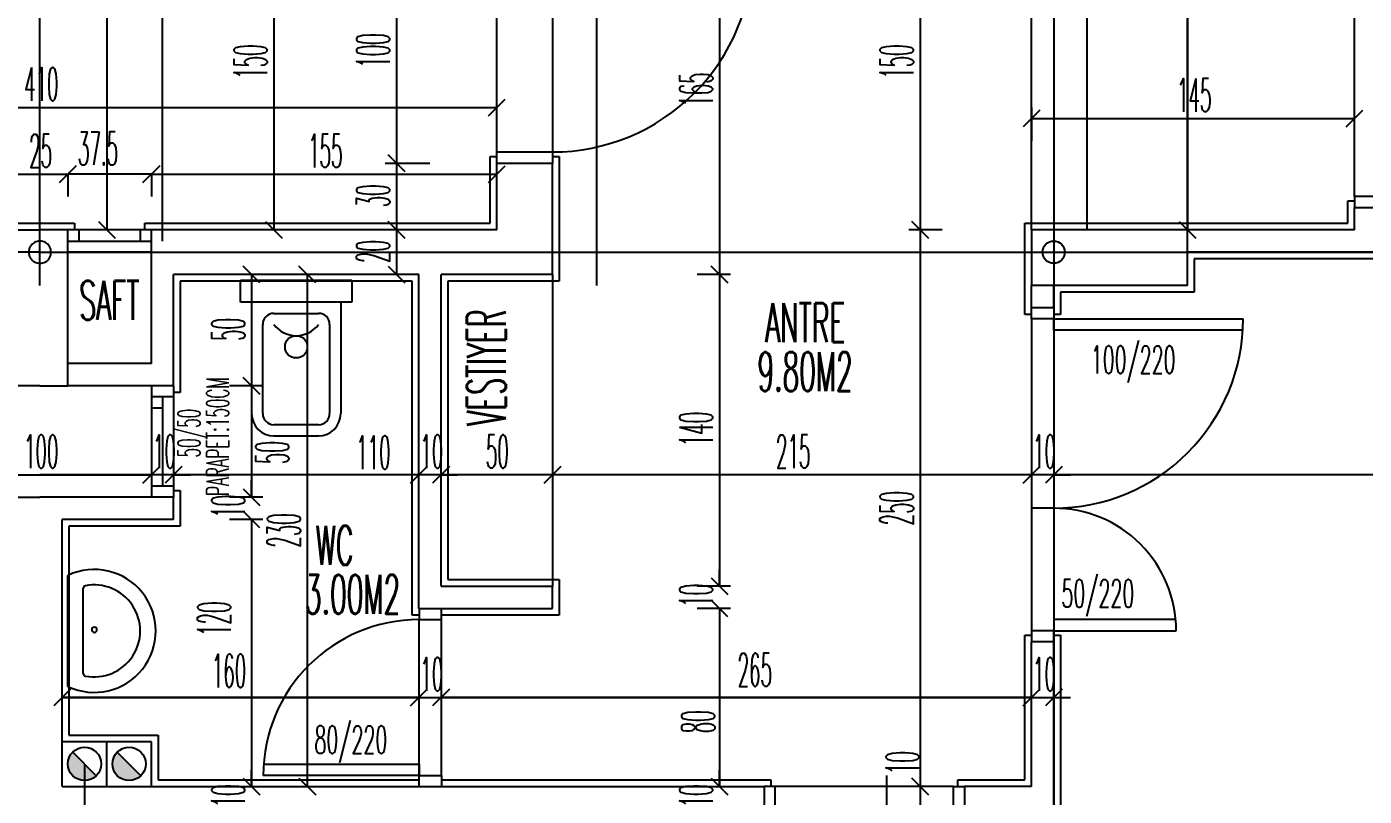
# Model space of a CAD drawing. Extents: x 78 to 306, y -397 to 18.
# Drawn here: x 273.938 to 274.058, y -396.6604 to -396.5913 of the extents above; entities that cross this region are included whole.
import ezdxf

# ---------------------------------------------------------------- set-up
doc = ezdxf.new("R2010")
doc.units = 0
doc.header["$LTSCALE"] = 0.5
doc.header["$MEASUREMENT"] = 0
doc.linetypes.add('DASHDOT2', pattern=[0.5, 0.25, -0.125, 0, -0.125])
doc.linetypes.add('DOT2', pattern=[0.125, 0, -0.125])
doc.layers.get('0').update_dxf_attribs({"linetype": 'CONTINUOUS'})
for name, color, linetype in [('AKS', 5, 'DASHDOT2'), ('ASHADE', 7, 'CONTINUOUS'), ('DUVAR', 6, 'CONTINUOUS'), ('IZDUSUM', 2, 'DOT2'), ('KAPI', 1, 'CONTINUOUS'), ('KOLON', 4, 'CONTINUOUS'), ('MERDIVEN', 3, 'CONTINUOUS'), ('OLCU', 31, 'CONTINUOUS'), ('SIVA', 7, 'CONTINUOUS'), ('TEFRIS', 11, 'CONTINUOUS')]:
    doc.layers.add(name, color=color, linetype=linetype)
doc.styles.add('ICMEKAN', font='romans.shx', dxfattribs={"width": 0.55, "height": 0.2})
doc.styles.add('OLCU', font='romans.shx', dxfattribs={"width": 0.6, "height": 0.125})
doc.styles.add('OLCUIC', font='ROMANS.SHX', dxfattribs={"width": 0.4, "height": 0.15})

msp = doc.modelspace()

# ---------------------------------------------------------------- hatches: boundary and pattern name
at = {"layer": 'MERDIVEN'}
for points in [[(273.9442046021038, -396.6585907255919), (273.9420832817602, -396.6564694052483, 0.1989123673796376), (273.9416439419321, -396.6575300654201, 0.6681786379193642)], [(273.9482046021037, -396.6585907255915), (273.9460832817601, -396.6564694052479, 0.1989123673796376), (273.945643941932, -396.6575300654197, 0.6681786379193642)]]:
    msp.add_hatch(color=256, dxfattribs=at).paths.add_polyline_path(points)

# ---------------------------------------------------------------- linework, layer by layer
at = {"color": 0, "linetype": 'ByBlock'}
for p, q in [((273.979393941935, -396.5993098737721), (273.980893941935, -396.5978098737721)), ((274.028893941935, -396.5988098737721), (274.027393941935, -396.6003098737721)), ((274.056393941935, -396.6003098737721), (274.057893941935, -396.5988098737721)), ((273.971893941935, -396.6043098737721), (273.970393941935, -396.6028098737721)), ((273.970393941935, -396.6028098737721), (273.971893941935, -396.6043098737721)), ((273.9423939419353, -396.6038098737721), (273.9408939419353, -396.6053098737721)), ((273.9408939419353, -396.6053098737721), (273.9423939419353, -396.6038098737721)), ((273.9483939419353, -396.6053098737721), (273.9498939419353, -396.6038098737721)), ((273.949893941935, -396.6038098737721), (273.948393941935, -396.6053098737721)), ((273.979393941935, -396.6053098737721), (273.980893941935, -396.6038098737721)), ((273.944393941935, -396.6088098737721), (273.945893941935, -396.6103098737721)), ((273.959393941935, -396.6088098737721), (273.960893941935, -396.6103098737721)), ((273.971893941935, -396.6103098737721), (273.970393941935, -396.6088098737721)), ((273.970393941935, -396.6088098737721), (273.971893941935, -396.6103098737721)), ((274.018893941935, -396.6103098737721), (274.017393941935, -396.6088098737721)), ((274.017393941935, -396.6088098737721), (274.018893941935, -396.6103098737721)), ((274.041393941935, -396.6088098737721), (274.042893941935, -396.6103098737721)), ((274.041393941935, -396.6088098737721), (274.042893941935, -396.6103098737721)), ((273.958893941935, -396.6143098737721), (273.957393941935, -396.6128098737721)), ((273.963893941935, -396.6143098737721), (273.962393941935, -396.6128098737721)), ((273.970393941935, -396.6128098737721), (273.971893941935, -396.6143098737721)), ((274.000893941935, -396.6143098737721), (273.999393941935, -396.6128098737721)), ((273.999393941935, -396.6128098737721), (274.000893941935, -396.6143098737721)), ((273.958893941935, -396.6243098737721), (273.957393941935, -396.6228098737721)), ((273.957393941935, -396.6228098737721), (273.958893941935, -396.6243098737721)), ((273.948393941935, -396.6323098737721), (273.949893941935, -396.6308098737721)), ((273.948393941935, -396.6323098737721), (273.949893941935, -396.6308098737721)), ((273.951893941935, -396.6308098737721), (273.950393941935, -396.6323098737721)), ((273.951893941935, -396.6308098737721), (273.950393941935, -396.6323098737721)), ((273.972393941935, -396.6323098737721), (273.973893941935, -396.6308098737721)), ((273.972393941935, -396.6323098737721), (273.973893941935, -396.6308098737721)), ((273.975893941935, -396.6308098737721), (273.974393941935, -396.6323098737721)), ((273.975893941935, -396.6308098737721), (273.974393941935, -396.6323098737721)), ((273.984393941935, -396.6323098737721), (273.985893941935, -396.6308098737721)), ((273.985893941935, -396.6308098737721), (273.984393941935, -396.6323098737721)), ((274.027393941935, -396.6323098737721), (274.028893941935, -396.6308098737721)), ((274.027393941935, -396.6323098737721), (274.028893941935, -396.6308098737721)), ((274.030893941935, -396.6308098737721), (274.029393941935, -396.6323098737721)), ((274.030893941935, -396.6308098737721), (274.029393941935, -396.6323098737721)), ((273.957393941935, -396.6328098737721), (273.958893941935, -396.6343098737721)), ((273.957393941935, -396.6328098737721), (273.958893941935, -396.6343098737721)), ((273.958893941935, -396.6363098737721), (273.957393941935, -396.6348098737721)), ((273.958893941935, -396.6363098737721), (273.957393941935, -396.6348098737721)), ((273.999393941935, -396.6408098737721), (274.000893941935, -396.6423098737721)), ((273.999393941935, -396.6408098737721), (274.000893941935, -396.6423098737721)), ((274.000893941935, -396.6443098737721), (273.999393941935, -396.6428098737721)), ((274.000893941935, -396.6443098737721), (273.999393941935, -396.6428098737721)), ((273.941893941935, -396.6508098737721), (273.940393941935, -396.6523098737721)), ((273.972393941935, -396.6523098737721), (273.973893941935, -396.6508098737721)), ((273.972393941935, -396.6523098737721), (273.973893941935, -396.6508098737721)), ((273.975893941935, -396.6508098737721), (273.974393941935, -396.6523098737721)), ((273.975893941935, -396.6508098737721), (273.974393941935, -396.6523098737721)), ((274.027393941935, -396.6523098737721), (274.028893941935, -396.6508098737721)), ((274.027393941935, -396.6523098737721), (274.028893941935, -396.6508098737721)), ((274.030893941935, -396.6508098737721), (274.029393941935, -396.6523098737721)), ((273.957393941935, -396.6588098737721), (273.958893941935, -396.6603098737721)), ((273.957393941935, -396.6588098737721), (273.958893941935, -396.6603098737721)), ((273.962393941935, -396.6588098737721), (273.963893941935, -396.6603098737721)), ((273.999393941935, -396.6588098737721), (274.000893941935, -396.6603098737721)), ((273.999393941935, -396.6588098737721), (274.000893941935, -396.6603098737721)), ((274.018893941935, -396.6603098737721), (274.017393941935, -396.6588098737721)), ((274.017393941935, -396.6588098737721), (274.018893941935, -396.6603098737721))]:
    msp.add_line(p, q, dxfattribs=at)
at = {"layer": 'AKS'}
for p, q in [((273.9391439419354, -396.8395598737721), (273.9391439419354, -396.3515598737721)), ((273.9891439419353, -396.8395598737721), (273.9891439419353, -396.3515598737721)), ((274.0301439419353, -396.3515598737721), (274.0301439419353, -396.8395598737721)), ((273.9501439419353, -396.8355598737721), (273.9501439419353, -396.3555598737721)), ((274.0181439419353, -396.3555598737721), (274.0181439419353, -396.8355598737721)), ((273.9391439419354, -396.6115598737721), (273.6431439419361, -396.6115598737721)), ((273.9391439419353, -396.6115598737721), (274.2351439419346, -396.6115598737721))]:
    msp.add_line(p, q, dxfattribs=at)
at = {"layer": 'ASHADE'}
msp.add_circle((274.0301439419353, -396.6115598737721), 0.0009999999999999432, dxfattribs=at)
for centre, start, end in [((273.9391439419353, -396.6115598737721), 89.99999999951147, 270.0000000004885), ((273.9391439419354, -396.6115598737721), 269.9999999995114, 90.00000000048854)]:
    msp.add_arc(centre, 0.0009999999999999432, start, end, dxfattribs=at)
at = {"layer": 'DUVAR'}
for p, q in [((273.9801439419354, -396.609559873776), (273.9801439419354, -396.6035598737751)), ((273.9801439419354, -396.6035598737751), (273.9851439419354, -396.6035598737751)), ((273.9851439419348, -396.6135598737757), (273.9851439419348, -396.6035598737751)), ((274.0571439419351, -396.6095598737759), (274.0571439419351, -396.6075598737754)), ((274.0571439419354, -396.6075598737754), (274.0591439419351, -396.6075598737759)), ((273.9801439419354, -396.609559873776), (273.9491439419353, -396.609559873776)), ((273.9491439419353, -396.6215598737757), (273.9491439419353, -396.609559873776)), ((274.0571439419352, -396.6095598737759), (274.0421439419353, -396.6095598737759)), ((274.1151439419353, -396.611559873776), (274.0421439419353, -396.6115598737758)), ((273.9731439419354, -396.6135598737757), (273.9511439419353, -396.6135598737757)), ((273.9511439419353, -396.6235598737757), (273.9511439419353, -396.6135598737757)), ((273.9731439419354, -396.6435598737758), (273.9731439419354, -396.6135598737757)), ((273.9851439419348, -396.6135598737757), (273.9751439419348, -396.6135598737757)), ((273.9751439419348, -396.6415598737758), (273.9751439419348, -396.6135598737757)), ((274.028143941935, -396.6165598737758), (274.028143941935, -396.6145598737721)), ((274.0301439419354, -396.6165598737754), (274.0301439419354, -396.6145598737721)), ((274.0301439419354, -396.6165598737754), (274.028143941935, -396.6165598737758)), ((273.9491439419353, -396.6215598737757), (273.9416439419354, -396.6215598737757)), ((273.9511439419353, -396.6235598737757), (273.9416439419354, -396.6235598737757)), ((273.9271439419353, -396.6335598737757), (273.9391439419353, -396.6335598737757)), ((273.9511439419353, -396.6335598737757), (273.9391439419353, -396.6335598737757)), ((273.9511439419353, -396.6355598737757), (273.9511439419353, -396.6335598737757)), ((273.9411439419351, -396.6595598737758), (273.941143941935, -396.6355598737757)), ((273.9511439419353, -396.6355598737757), (273.941143941935, -396.6355598737757)), ((273.9751439419348, -396.6415598737758), (273.9851439419348, -396.6415598737758)), ((273.9851439419348, -396.6435598737758), (273.9851439419348, -396.6415598737758)), ((273.9731439419354, -396.6435598737758), (273.9851439419348, -396.6435598737758)), ((274.028143941935, -396.6595598737763), (274.028143941935, -396.6465598737757)), ((274.0301439419354, -396.6465598737757), (274.028143941935, -396.6465598737757)), ((274.0301439419354, -396.7135598737772), (274.0301439419354, -396.6465598737757)), ((273.9491439419283, -396.6555598737719), (273.9411439419322, -396.6555598737721)), ((273.9451439419327, -396.6595300654199), (273.9451439419327, -396.6555598737718)), ((273.9491439419328, -396.6595300654199), (273.9491439419325, -396.6555598737715)), ((273.9411439419351, -396.6595598737758), (274.0041439419361, -396.6595598737758)), ((274.0041439419361, -396.6595598737761), (274.0041439419361, -396.6615598737759)), ((274.0221439419354, -396.6595598737761), (274.022143941936, -396.6615598737759)), ((274.028143941935, -396.6595598737763), (274.0221439419345, -396.6595598737761))]:
    msp.add_line(p, q, dxfattribs=at)
at = {"layer": 'IZDUSUM', "ltscale": 0.6}
for p, q in [((274.028143941935, -396.609559873776), (274.0281439419354, -396.5795598737757)), ((274.033143941935, -396.609559873776), (274.0331439419354, -396.5795598737758))]:
    msp.add_line(p, q, dxfattribs=at)
at = {"layer": 'KAPI', "ltscale": 1.4}
for p, q in [((273.9801439419357, -396.602559873775), (273.9801439419357, -396.5845598737752)), ((273.9851439419357, -396.5855598737749), (273.9851439419357, -396.602559873775)), ((274.0571439419359, -396.6065598737753), (274.0571439419359, -396.5885598737752)), ((274.030143941935, -396.6175598737721), (274.030143941935, -396.6455598737721)), ((273.951143941935, -396.6245598737721), (273.949143941935, -396.6245598737721)), ((273.950143941935, -396.6245598737721), (273.950143941935, -396.6325598737721)), ((273.950143941935, -396.6255598737721), (273.949143941935, -396.6255598737721)), ((273.950143941935, -396.6315598737721), (273.949143941935, -396.6315598737721)), ((273.949143941935, -396.6325598737721), (273.951143941935, -396.6325598737721)), ((273.9431439419353, -396.6575598737724), (273.9431439419353, -396.6635272823635))]:
    msp.add_line(p, q, dxfattribs=at)
at = {"layer": 'KAPI'}
for p, q in [((273.9801439419354, -396.602559873775), (273.9851439419351, -396.6025598737754)), ((273.9801439419354, -396.6035598737751), (273.9801439419354, -396.602559873775)), ((273.9801439419354, -396.602559873775), (273.9851439419351, -396.6025598737754)), ((273.9801439419354, -396.6035598737751), (273.9801439419354, -396.602559873775)), ((273.9801439419354, -396.602559873775), (273.9851439419351, -396.6025598737754)), ((273.9801439419354, -396.6035598737751), (273.9801439419354, -396.602559873775)), ((273.9851439419351, -396.6025598737754), (273.9851439419351, -396.6035598737754)), ((273.9851439419351, -396.6025598737754), (273.9851439419351, -396.6035598737754)), ((273.9851439419351, -396.6025598737754), (273.9851439419351, -396.6035598737754)), ((274.0591439419358, -396.6065598737753), (274.0571439419359, -396.6065598737753)), ((274.0571439419359, -396.6065598737753), (274.0571439419359, -396.6075598737751)), ((273.9491439419353, -396.6095598737721), (273.9416439419353, -396.6095598737721)), ((273.9426439419353, -396.6095598737721), (273.9426439419353, -396.6105598737721)), ((273.9481439419353, -396.6095598737721), (273.9481439419353, -396.6105598737721)), ((273.9416439419353, -396.6105598737721), (273.9491439419353, -396.6105598737721)), ((273.9491439419353, -396.6115598737721), (273.9416439419353, -396.6115598737721)), ((274.028143941935, -396.6175598737755), (274.028143941935, -396.6165598737758)), ((274.0301439419351, -396.6165598737758), (274.0301439419351, -396.6175598737755)), ((274.0301439419351, -396.6175598737755), (274.028143941935, -396.6175598737755)), ((274.028143941935, -396.6175598737761), (274.028143941935, -396.6455598737763)), ((274.0301439419351, -396.6175598737755), (274.0471439419352, -396.6175598737755)), ((274.0301439419351, -396.6185598737756), (274.0301439419351, -396.6175598737755)), ((274.0471145046837, -396.6185598737758), (274.0301439419351, -396.6185598737756)), ((273.9491439419384, -396.6235598737705), (273.9491439419383, -396.6335598737732)), ((273.9511439419384, -396.6235598737705), (273.9511439419383, -396.6335598737732)), ((274.0301439419384, -396.6345598737753), (274.0281439419376, -396.6345598737756)), ((273.973188654464, -396.6435598737686), (273.9731886544641, -396.6445598737683)), ((273.9731886544641, -396.6445598737683), (273.9751886544642, -396.6445598737683)), ((273.9731886544645, -396.6585598737682), (273.9731886544642, -396.6445598737683)), ((273.9751886544642, -396.6445598737683), (273.9751886544641, -396.6435598737685)), ((273.9751886544644, -396.6585598737682), (273.9751886544642, -396.6445598737683)), ((274.0410983930855, -396.6445598737771), (274.0301439419351, -396.6445598737768)), ((274.0301439419351, -396.6445598737768), (274.0301439419351, -396.6455598737768)), ((274.0301439419351, -396.6455598737768), (274.028143941935, -396.6455598737768)), ((274.028143941935, -396.6455598737768), (274.028143941935, -396.6465598737766)), ((274.0301439419351, -396.6455598737768), (274.0411439419352, -396.6455598737768)), ((274.0301439419351, -396.6465598737766), (274.0301439419351, -396.6455598737768)), ((273.9592244144206, -396.6575598737688), (273.9731886544643, -396.6575598737683)), ((273.9731886544643, -396.6575598737683), (273.9731886544644, -396.6585598737683)), ((273.9731886544644, -396.6585598737683), (273.9591886544644, -396.6585598737686)), ((273.9731886544644, -396.6585598737683), (273.9751886544644, -396.6585598737682)), ((273.9731886544644, -396.6595598737683), (273.9731886544644, -396.6585598737683)), ((273.9751886544644, -396.6585598737682), (273.9751886544645, -396.6595598737683)), ((274.0051439419353, -396.6595598737767), (274.0041439419352, -396.6595598737767)), ((274.0051439419353, -396.6615598737765), (274.0051439419353, -396.6595598737767)), ((274.0211439419353, -396.6595598737767), (274.0051439419353, -396.6595598737767)), ((274.0211439419353, -396.6615598737765), (274.0211439419353, -396.6595598737767)), ((274.0211439419353, -396.6595598737767), (274.0221439419351, -396.6595598737767))]:
    msp.add_line(p, q, dxfattribs=at)
for centre, radius, start, end in [((273.9851439419357, -396.5845598737752), 0.01799999999988273, 269.9999999983715, 0), ((274.0301439419351, -396.6175598737761), 0.01700000000011642, 270, 1.628443996910802e-09), ((274.0301439419351, -396.6455598737763), 0.01100000000005821, 359.9999999967431, 90), ((273.9731886544644, -396.6585598737683), 0.0139999999999452, 90.00000000113991, 180.0000000011399)]:
    msp.add_arc(centre, radius, start, end, dxfattribs=at)
at = {"layer": 'KOLON'}
for p, q in [((273.9366439419353, -396.6095598737721), (273.9391439419353, -396.6095598737721)), ((273.9416439419353, -396.6095598737721), (273.9391439419353, -396.6095598737721)), ((273.9416439419353, -396.6235598737721), (273.9416439419353, -396.6095598737721)), ((274.0421439419353, -396.6095598737721), (274.0281439419353, -396.6095598737721)), ((274.0281439419353, -396.6095598737721), (274.0281439419353, -396.6145598737721)), ((274.0421439419353, -396.6145598737721), (274.0421439419353, -396.6095598737721)), ((274.0421439419353, -396.6145598737721), (274.0281439419353, -396.6145598737721)), ((273.9391439419353, -396.6235598737721), (273.9366439419353, -396.6235598737721)), ((273.9391439419353, -396.6235598737721), (273.9416439419353, -396.6235598737721))]:
    msp.add_line(p, q, dxfattribs=at)
at = {"layer": 'MERDIVEN'}
for p, q in [((273.9442046021038, -396.6585907255919), (273.9420832817602, -396.6564694052483)), ((273.9482046021037, -396.6585907255915), (273.9460832817601, -396.6564694052479))]:
    msp.add_line(p, q, dxfattribs=at)
for centre in [(273.9431439419317, -396.6575300654201), (273.9471439419316, -396.6575300654197)]:
    msp.add_circle(centre, 0.0015, dxfattribs=at)
at = {"layer": 'OLCU', "ltscale": 1.4}
for p, q in [((274.042143941935, -396.6125598737721), (274.042143941935, -396.4235598737721)), ((273.945143941935, -396.4905598737721), (273.945143941935, -396.6095598737721)), ((274.042143941935, -396.5115598737721), (274.042143941935, -396.6095598737721)), ((274.042143941935, -396.5115598737721), (274.042143941935, -396.6095598737721)), ((273.960143941935, -396.5795598737721), (273.960143941935, -396.6095598737721)), ((274.018143941935, -396.5795598737721), (274.018143941935, -396.6095598737721)), ((274.000143941935, -396.5805598737721), (274.000143941935, -396.6135598737721)), ((273.971143941935, -396.5835598737721), (273.971143941935, -396.6035598737721)), ((273.898143941935, -396.5985598737721), (273.980143941935, -396.5985598737721)), ((274.028143941935, -396.5985598737721), (274.028143941935, -396.6015598737721)), ((274.028143941935, -396.5995598737721), (274.057143941935, -396.5995598737721)), ((273.970143941935, -396.6035598737721), (273.974143941935, -396.6035598737721)), ((273.971143941935, -396.6035598737721), (273.971143941935, -396.6095598737721)), ((273.9366439419353, -396.6045598737721), (273.9416439419353, -396.6045598737721)), ((273.9416439419354, -396.6045598737721), (273.9416439419354, -396.6065598737721)), ((273.9491439419353, -396.6045598737721), (273.9416439419353, -396.6045598737721)), ((273.9491439419353, -396.6045598737721), (273.9491439419353, -396.6065598737721)), ((273.949143941935, -396.6045598737721), (273.980143941935, -396.6045598737721)), ((273.971143941935, -396.6095598737721), (273.971143941935, -396.6135598737721)), ((274.020143941935, -396.6095598737721), (274.017143941935, -396.6095598737721)), ((274.018143941935, -396.6095598737721), (274.018143941935, -396.6595598737721)), ((273.958143941935, -396.6135598737721), (273.958143941935, -396.6235598737721)), ((273.963143941935, -396.6135598737721), (273.963143941935, -396.6595598737721)), ((274.001143941935, -396.6135598737721), (273.998143941935, -396.6135598737721)), ((274.000143941935, -396.6135598737721), (274.000143941935, -396.6415598737721)), ((273.959143941935, -396.6235598737721), (273.956143941935, -396.6235598737721)), ((273.958143941935, -396.6235598737721), (273.958143941935, -396.6335598737721)), ((273.710143941935, -396.6315598737721), (273.939143941935, -396.6315598737721)), ((273.929143941935, -396.6315598737721), (273.949143941935, -396.6315598737721)), ((274.168143941935, -396.6315598737721), (273.939143941935, -396.6315598737721)), ((273.949143941935, -396.6315598737721), (273.947643941935, -396.6315598737721)), ((273.951143941935, -396.6315598737721), (273.952643941935, -396.6315598737721)), ((273.973143941935, -396.6315598737721), (273.951143941935, -396.6315598737721)), ((273.958143941935, -396.6335598737721), (273.958143941935, -396.6320598737721)), ((273.973143941935, -396.6315598737721), (273.971643941935, -396.6315598737721)), ((273.975143941935, -396.6315598737721), (273.976643941935, -396.6315598737721)), ((273.985143941935, -396.6315598737721), (273.975143941935, -396.6315598737721)), ((274.028143941935, -396.6315598737721), (273.985143941935, -396.6315598737721)), ((274.028143941935, -396.6315598737721), (274.026643941935, -396.6315598737721)), ((274.030143941935, -396.6315598737721), (274.031643941935, -396.6315598737721)), ((274.159143941935, -396.6315598737721), (274.030143941935, -396.6315598737721)), ((273.959143941935, -396.6335598737721), (273.956143941935, -396.6335598737721)), ((273.959143941935, -396.6355598737721), (273.956143941935, -396.6355598737721)), ((273.958143941935, -396.6355598737721), (273.958143941935, -396.6595598737721)), ((273.958143941935, -396.6355598737721), (273.958143941935, -396.6370598737721)), ((274.000143941935, -396.6415598737721), (274.000143941935, -396.6400598737721)), ((274.001143941935, -396.6415598737721), (273.998143941935, -396.6415598737721)), ((274.001143941935, -396.6435598737721), (273.998143941935, -396.6435598737721)), ((274.000143941935, -396.6435598737721), (274.000143941935, -396.6595598737721)), ((274.000143941935, -396.6435598737721), (274.000143941935, -396.6450598737721)), ((273.941143941935, -396.6515598737721), (274.031143941935, -396.6515598737721)), ((273.973143941935, -396.6515598737721), (273.941143941935, -396.6515598737721)), ((273.973143941935, -396.6515598737721), (273.971643941935, -396.6515598737721)), ((273.975143941935, -396.6515598737721), (273.976643941935, -396.6515598737721)), ((274.028143941935, -396.6515598737721), (273.975143941935, -396.6515598737721)), ((274.028143941935, -396.6515598737721), (274.026643941935, -396.6515598737721)), ((274.030143941935, -396.6515598737721), (274.031643941935, -396.6515598737721)), ((273.958143941935, -396.6595598737721), (273.958143941935, -396.6580598737721)), ((274.000143941935, -396.6595598737721), (274.000143941935, -396.6580598737721)), ((274.015143941935, -396.6585598737721), (274.015143941935, -396.7545598737721)), ((274.018143941935, -396.6595598737721), (274.018143941935, -396.6615598737721))]:
    msp.add_line(p, q, dxfattribs=at)
at = {"layer": 'SIVA', "ltscale": 1.4}
for p, q in [((273.9795439419354, -396.608959873776), (273.9795439419354, -396.6029598737751)), ((273.9795439419354, -396.6029598737751), (273.9801439419354, -396.6029598737751)), ((273.9851439419351, -396.6029598737751), (273.9857439419348, -396.6029598737751)), ((273.9857439419348, -396.6029598737751), (273.9857439419348, -396.6141598737757)), ((274.0565439419352, -396.6089598737758), (274.0565439419352, -396.6069598737752)), ((274.0565439419352, -396.6069598737752), (274.0571439419359, -396.6069598737753)), ((273.9360439419353, -396.6089598737721), (273.9391439419353, -396.6089598737721)), ((273.9391439419353, -396.6089598737721), (273.9422439419353, -396.6089598737721)), ((273.9422439419353, -396.6089598737721), (273.9422439419353, -396.6095598737721)), ((273.9485439419353, -396.6095598737721), (273.9485439419353, -396.608959873776)), ((273.9485439419353, -396.608959873776), (273.9795439419354, -396.608959873776)), ((274.0275439419351, -396.6145598737721), (274.0275439419353, -396.6089598737721)), ((274.0275439419353, -396.6089598737721), (274.0421439419353, -396.6089598737721)), ((274.0421439419353, -396.6089598737721), (274.0565439419352, -396.6089598737758)), ((274.1145439419353, -396.612159873776), (274.0427439419353, -396.6121598737759)), ((274.0427439419353, -396.6121598737759), (274.0427439419353, -396.6151598737721)), ((273.9725439419354, -396.6141598737757), (273.9517439419353, -396.6141598737757)), ((273.9517439419353, -396.6141598737757), (273.9517439419353, -396.6241598737757)), ((273.9725439419354, -396.6441598737758), (273.9725439419354, -396.6141598737757)), ((273.9857439419348, -396.6141598737757), (273.9757439419348, -396.6141598737757)), ((273.9757439419348, -396.6141598737757), (273.9757439419348, -396.6409598737758)), ((274.0275439419351, -396.6171598737758), (274.0275439419351, -396.6145598737721)), ((274.0427439419353, -396.6151598737721), (274.0307439419354, -396.6151598737721)), ((274.0307439419354, -396.6151598737721), (274.0307439419354, -396.6171598737754)), ((274.028143941935, -396.6171598737757), (274.0275439419351, -396.6171598737758)), ((274.0307439419354, -396.6171598737754), (274.0301439419351, -396.6171598737754)), ((273.9517439419353, -396.6241598737757), (273.9511439419384, -396.6241598737757)), ((273.9511439419383, -396.6329598737757), (273.9517439419353, -396.6329598737757)), ((273.9517439419353, -396.6329598737757), (273.9517439419353, -396.6361598737757)), ((273.9517439419353, -396.6361598737757), (273.941743941935, -396.6361598737757)), ((273.941743941935, -396.6361598737757), (273.941743941935, -396.654959873772)), ((273.9757439419348, -396.6409598737758), (273.9857439419348, -396.6409598737758)), ((273.9857439419348, -396.6409598737758), (273.9857439419348, -396.6441598737758)), ((273.9731886544641, -396.6441598737758), (273.9725439419354, -396.6441598737758)), ((273.9857439419348, -396.6441598737758), (273.9751886544641, -396.6441598737758)), ((274.0275439419351, -396.6589598737763), (274.0275439419351, -396.6459598737757)), ((274.0275439419351, -396.6459598737757), (274.028143941935, -396.6459598737757)), ((274.0301439419351, -396.6459598737757), (274.0307439419354, -396.6459598737757)), ((274.0307439419354, -396.6459598737757), (274.0307439419354, -396.7129598737772)), ((273.941743941935, -396.654959873772), (273.9497439419324, -396.6549598737719)), ((273.9497439419324, -396.6549598737719), (273.9497439419328, -396.6589598737758)), ((273.9497439419328, -396.6589598737758), (273.9731886544644, -396.6589598737758)), ((273.9751886544645, -396.6589598737758), (274.0047439419361, -396.6589598737758)), ((274.0047439419361, -396.6589598737758), (274.0047439419361, -396.6595598737767)), ((274.0215439419354, -396.6595598737767), (274.0215439419352, -396.6589598737761)), ((274.0215439419352, -396.6589598737761), (274.0275439419351, -396.6589598737763))]:
    msp.add_line(p, q, dxfattribs=at)
at = {"layer": 'TEFRIS'}
for p, q in [((273.957143941937, -396.6140598737703), (273.967143941937, -396.6140598737703)), ((273.957143941937, -396.6160598737704), (273.957143941937, -396.6140598737703)), ((273.967143941937, -396.6140598737703), (273.967143941937, -396.6160598737704)), ((273.9851439419348, -396.6135598737757), (273.9851439419348, -396.6415598737758)), ((273.967143941937, -396.6160598737704), (273.957143941937, -396.6160598737704)), ((273.958143941937, -396.6160598737704), (273.958143941937, -396.6260598737704)), ((273.9661439419372, -396.6160598737704), (273.9661439419372, -396.6260598737704)), ((273.9591439419371, -396.6260598737704), (273.9591439419371, -396.6180598737706)), ((273.9601439419371, -396.6170598737705), (273.9641439419371, -396.6170598737705)), ((273.9651439419371, -396.6180598737706), (273.9651439419371, -396.6260598737704)), ((273.9641439419371, -396.6270598737705), (273.9601439419371, -396.6270598737705)), ((273.9601439419371, -396.6280598737706), (273.9641439419371, -396.6280598737706)), ((273.9416439419348, -396.6505700704203), (273.9416439419348, -396.6405910677623)), ((273.9430349743516, -396.649408316747), (273.9430349743516, -396.6417528214354))]:
    msp.add_line(p, q, dxfattribs=at)
msp.add_circle((273.962143941937, -396.6200598737695), 0.0009999999999990906, dxfattribs=at)
for centre, radius, start, end in [((273.9601439419371, -396.6180598737697), 0.001, 90, 180), ((273.962143941937, -396.6165598737695), 0.002499999999999375, 216.8698976460394, 323.1301023539606), ((273.9641439419371, -396.6180598737697), 0.001, 0, 90), ((273.9601439419371, -396.6260598737696), 0.002, 180, 270), ((273.9601439419371, -396.6260598737696), 0.001, 180, 270), ((273.9641439419371, -396.6260598737696), 0.002, 270, 0), ((273.9641439419371, -396.6260598737696), 0.001, 270, 0), ((273.9440100855105, -396.6455805690905), 0.005522115440103586, 244.6285478708977, 115.3714521291023), ((273.9432668130881, -396.6417528214351), 0.0002318387361393612, 100.9889460952594, 180), ((273.9440100855105, -396.6455805690905), 0.004131083023267418, 259.0110539047405, 100.9889460952594), ((273.9440277875486, -396.6454776011445), 0.0002318387361393151, 0, 180), ((273.9440277875486, -396.6454776011445), 0.0002318387361393151, 180, 0), ((273.9432668130881, -396.6494083167467), 0.0002318387361393612, 180, 259.0110539047405)]:
    msp.add_arc(centre, radius, start, end, dxfattribs=at)

# ---------------------------------------------------------------- texts
at = {"layer": 'KAPI', "style": 'OLCU', "width": 0.5}
for s, p in [('100/220', (274.0334688359034, -396.6224629670704)), ('50/220', (274.0308378835225, -396.6434629670704)), ('80/220', (273.9637851304712, -396.6566040274229))]:
    msp.add_text(s, height=0.002499999999999999, rotation=1.791288396601882e-09, dxfattribs=at).set_placement(p)
at = {"layer": 'KAPI', "linetype": 'Continuous', "style": 'ICMEKAN', "width": 0.5}
for s, p in [('PARAPET:150CM', (273.9560960347607, -396.6334576883705)), ('50/50', (273.9535249093251, -396.6300019880592))]:
    msp.add_text(s, height=0.002, rotation=90, dxfattribs=at).set_placement(p)
at = {"layer": 'MERDIVEN', "linetype": 'ByBlock', "style": 'OLCU', "width": 0.5}
for s, p in [('SAFT', (273.9426912668216, -396.6176350227485)), ('ANTRE', (274.004242806856, -396.6196308359514)), ('9.80M2', (274.0035523306656, -396.6240308359514)), ('WC', (273.9639085663851, -396.6396457268108)), ('3.00M2', (273.962932375909, -396.6440457268109))]:
    msp.add_text(s, height=0.0035, dxfattribs=at).set_placement(p)
msp.add_text('VESTIYER', height=0.0035, rotation=90, dxfattribs=at).set_placement((273.980965282391, -396.627145570059))
at = {"layer": 'OLCU', "style": 'OLCUIC', "width": 0.4}
for s, p in [('100', (273.970543941935, -396.5949884452007)), ('150', (273.959543941935, -396.5959884452006)), ('150', (274.017543941935, -396.5959884452006)), ('165', (273.999543941935, -396.5984884452006)), ('30', (273.970543941935, -396.6075313023435)), ('20', (273.970543941935, -396.6125313023435)), ('50', (273.957543941935, -396.6195313023435)), ('140', (273.999543941935, -396.6289884452007)), ('50', (273.9614992315007, -396.6305970342657)), ('10', (273.957543941935, -396.6354170166292)), ('250', (274.017543941935, -396.636102730915)), ('230', (273.962543941935, -396.638102730915)), ('10', (273.999543941935, -396.6434170166292)), ('120', (273.9562835528924, -396.6460313162514)), ('80', (273.9997222746207, -396.6547755235764)), ('10', (274.0180732614601, -396.6584477017789)), ('10', (273.957543941935, -396.6614170166292)), ('10', (273.999543941935, -396.6614170166292))]:
    msp.add_text(s, height=0.003, rotation=90, dxfattribs=at).set_placement(p)
for s, p in [('410', (273.9377153705065, -396.5979598737721)), ('145', (274.0412153705064, -396.5989598737721)), ('25', (273.9381725133639, -396.6039598737721)), ('37.5', (273.9425531075196, -396.6037524593305)), ('155', (273.9632153705065, -396.6039598737721)), ('100', (273.9377153705065, -396.6309598737721)), ('10', (273.9492867990779, -396.6309598737721)), ('110', (273.9675331180329, -396.6310476731221)), ('10', (273.9732867990779, -396.6309598737721)), ('50', (273.9791725133636, -396.6309598737721)), ('215', (274.0052153705064, -396.6309598737721)), ('10', (274.0282867990779, -396.6309598737721)), ('160', (273.9545705151951, -396.6506732894022)), ('10', (273.9732867990779, -396.6509598737721)), ('265', (274.0017713378004, -396.6505779844035)), ('10', (274.0282867990779, -396.6509598737721))]:
    msp.add_text(s, height=0.003, dxfattribs=at).set_placement(p)

doc.saveas('drawing.dxf')
